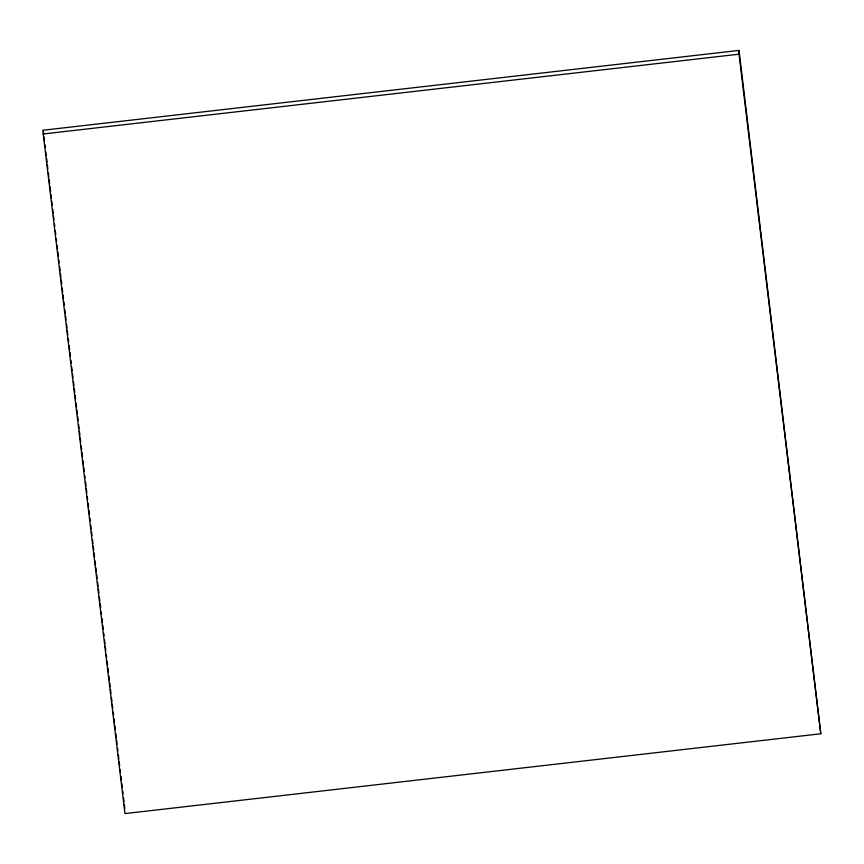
<?xml version="1.0" encoding="UTF-8"?>
<svg xmlns="http://www.w3.org/2000/svg" width="864" height="864" viewBox="0 0 864 864"><rect width="100%" height="100%" fill="white"/><g stroke="black" fill="none" stroke-linecap="round" stroke-linejoin="round"><path stroke-width="1.3" d="M43.2 133.985L43.211 130.226L739.033 50.414L820.789 733.774L124.967 813.586L43.2 133.985L739.022 54.184L739.033 50.414M739.022 54.184L820.789 733.774M43.211 130.226L43.686 134.233M44.01 136.912L44.496 140.929M44.982 144.936L45.295 147.614M45.781 151.632L46.267 155.639M46.591 158.317L47.066 162.335M47.39 165.002L47.876 169.02M48.362 173.038L48.838 177.044M49.162 179.723L49.648 183.73M49.972 186.408L50.609 191.765M50.933 194.432L51.419 198.45M51.743 201.128L52.218 205.135M52.704 209.153L53.19 213.17M53.503 215.838L53.989 219.856M54.475 223.873L54.799 226.541M55.274 230.558L55.76 234.576M56.246 238.583L56.57 241.261M57.046 245.268L57.532 249.286M57.856 251.964L58.342 255.971M58.817 259.988L59.141 262.667M59.627 266.674L60.113 270.691M60.426 273.37L60.912 277.376M61.236 280.055L61.722 284.072M62.197 288.079L62.683 292.097M63.007 294.775L63.493 298.782M63.806 301.46L64.292 305.478M64.778 309.485L65.254 313.502M65.578 316.181L66.064 320.188M66.55 324.205L67.025 328.212M67.349 330.89L67.835 334.908M68.321 338.915L68.634 341.593M69.12 345.611L69.606 349.618M69.93 352.296L70.405 356.314M70.891 360.32L71.215 362.999M71.701 367.016L72.176 371.023M72.5 373.702L72.986 377.719M73.472 381.726L73.948 385.744M74.272 388.422L74.758 392.429M75.082 395.107L75.557 399.114M76.043 403.132L76.529 407.149M76.853 409.817L77.328 413.834M77.652 416.513L78.138 420.52M78.613 424.537L79.099 428.555M79.423 431.222L79.909 435.24M80.233 437.918L80.708 441.925M81.194 445.943L81.68 449.96M81.994 452.628L82.48 456.646M82.966 460.652L83.452 464.67M83.765 467.348L84.251 471.355M84.737 475.373L85.061 478.051M85.536 482.058L86.022 486.076M86.346 488.754L86.832 492.761M87.307 496.778L87.631 499.457M88.117 503.464L88.603 507.481M88.916 510.16L89.402 514.166M89.888 518.184L90.212 520.862M90.688 524.869L91.174 528.887M91.498 531.565L91.984 535.572M92.459 539.59L92.945 543.596M93.269 546.275L93.744 550.292M94.068 552.971L94.554 556.978M95.04 560.995L95.515 565.002M95.839 567.68L96.325 571.698M96.649 574.366L97.124 578.383M97.61 582.401L98.096 586.408M98.42 589.086L98.896 593.104M99.382 597.11L99.868 601.128M100.192 603.806L100.667 607.813M101.153 611.831L101.477 614.509M101.963 618.516L102.438 622.534M102.762 625.201L103.248 629.219M103.734 633.236L104.047 635.904M104.533 639.922L105.019 643.939M105.343 646.607L105.818 650.624M106.304 654.642L106.628 657.31M107.104 661.327L107.59 665.345M107.914 668.012L108.4 672.03M108.875 676.048L109.361 680.054M109.685 682.733L110.171 686.74M110.484 689.418L110.97 693.436M111.456 697.442L111.942 701.46M112.255 704.138L112.741 708.145M113.227 712.163L113.551 714.841M114.026 718.848L114.512 722.866M114.836 725.544L115.322 729.551M115.798 733.568L116.284 737.586M116.608 740.254L117.094 744.271M117.569 748.278L117.893 750.956M118.379 754.974L118.854 758.981M119.178 761.659L119.664 765.677M120.15 769.684L120.474 772.362M120.949 776.38L121.435 780.386M121.759 783.065L122.234 787.082M122.72 791.089L123.044 793.768M123.53 797.785L124.006 801.792M124.33 804.47L124.816 808.488"/></g></svg>
